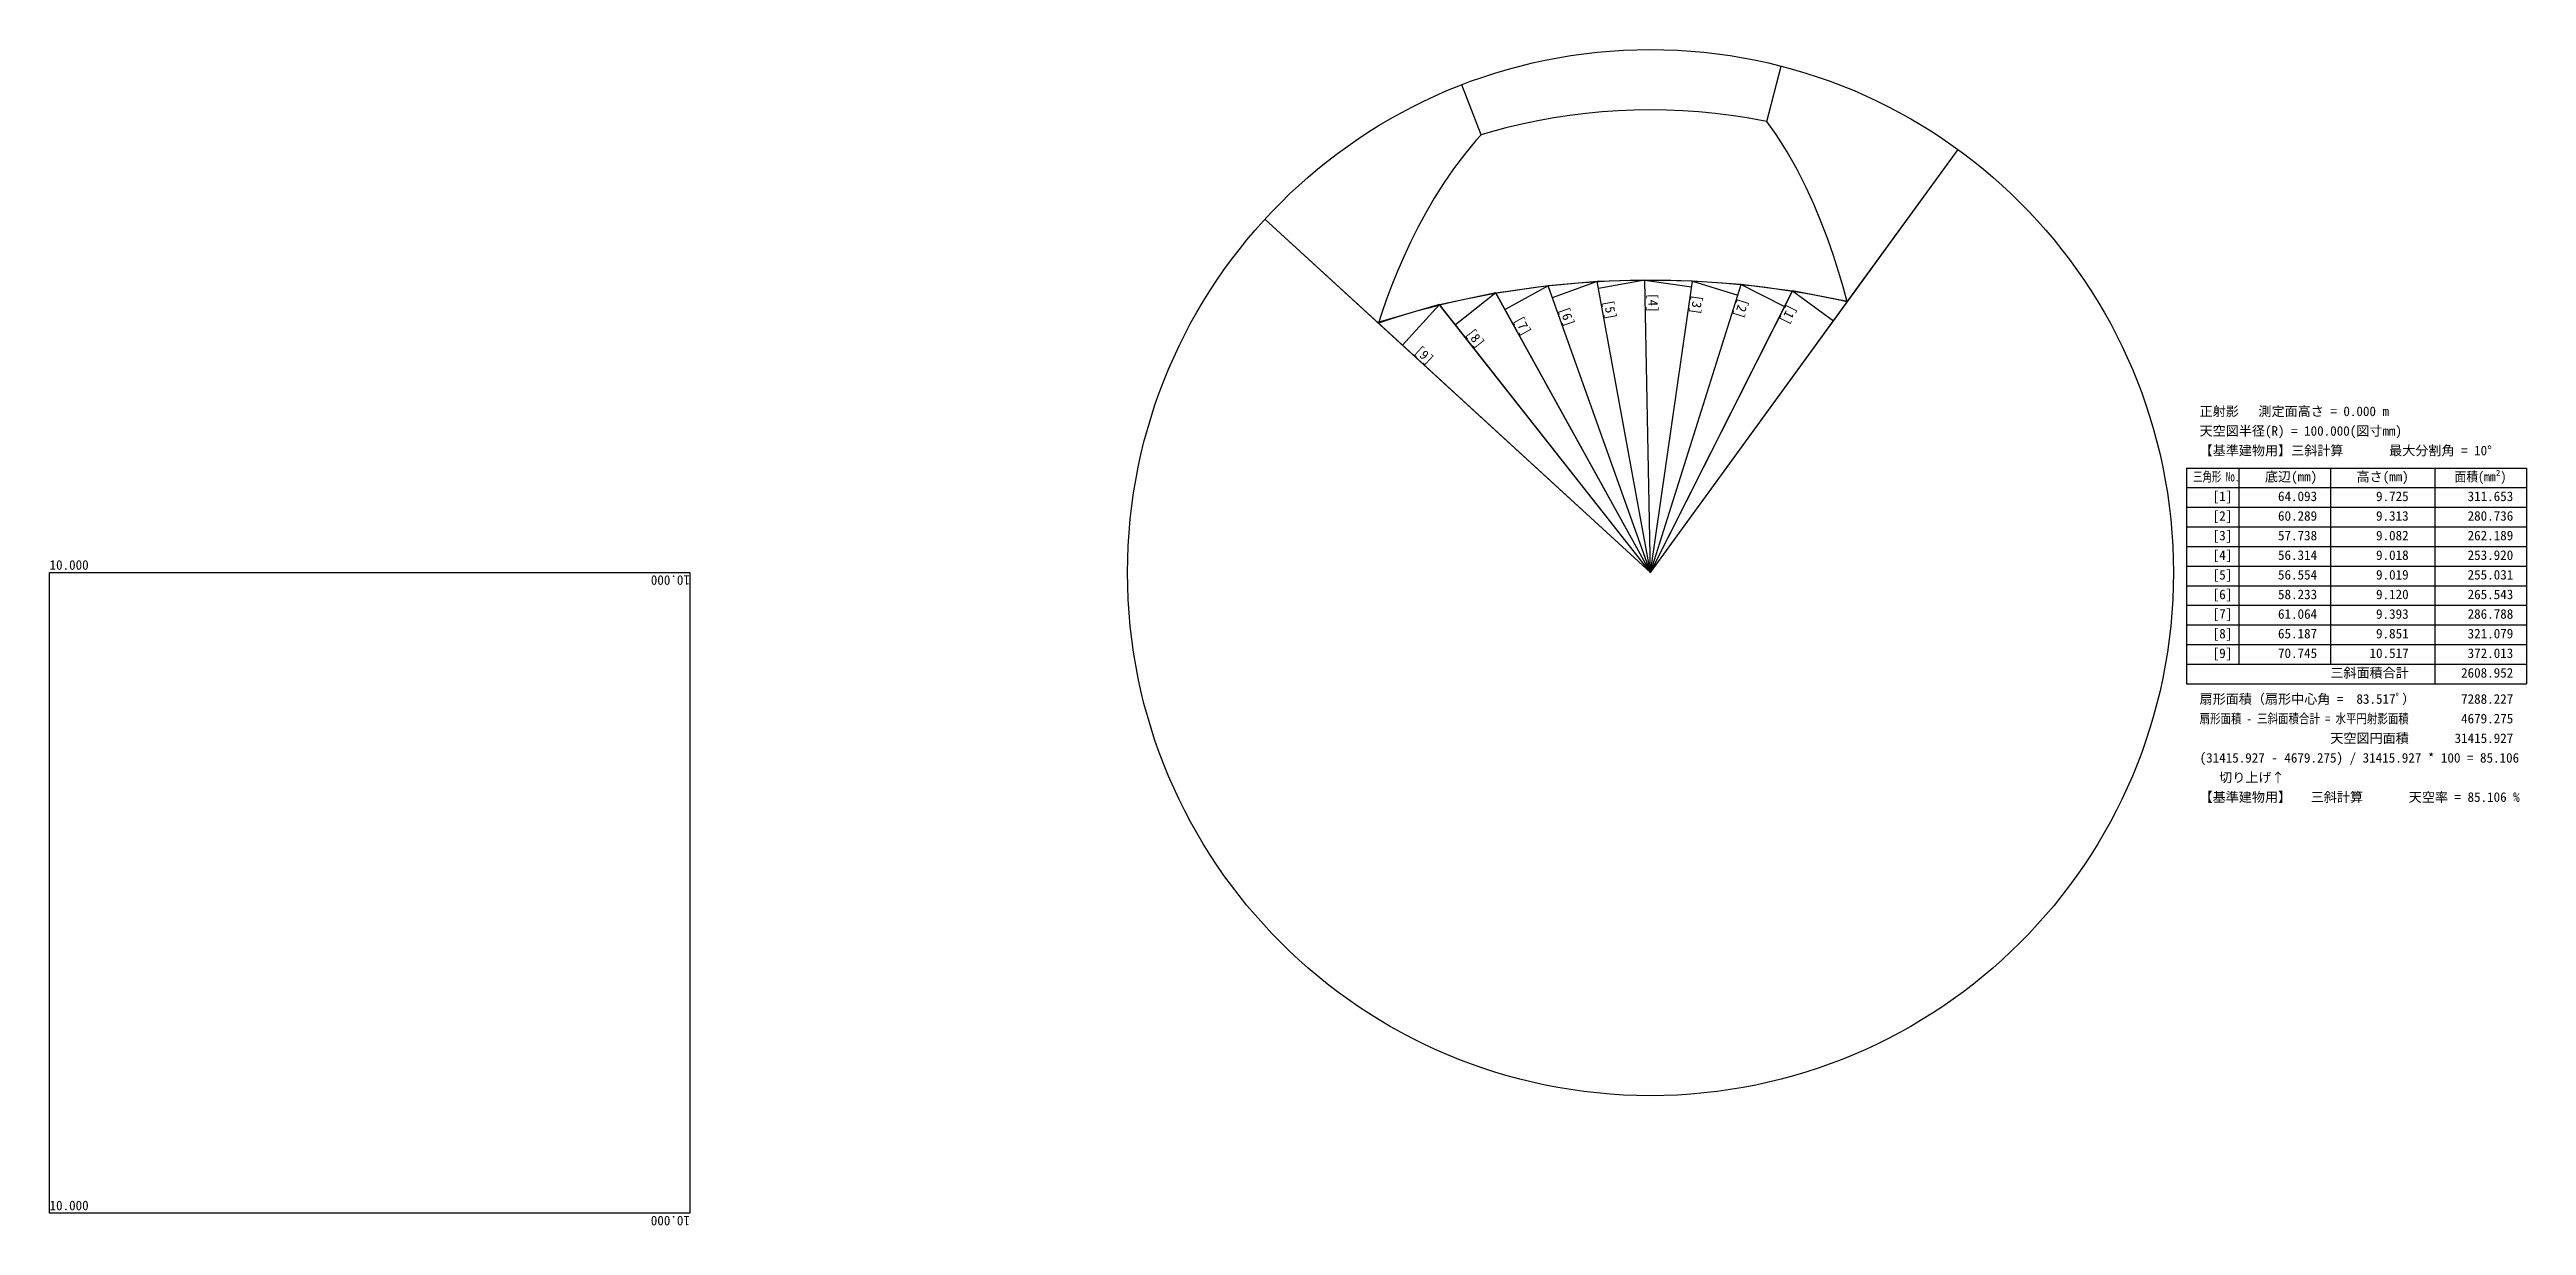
# Model space of a CAD drawing. Units: millimetres at full size, sheet at 1:100. Extents: x -9429 to 37934, y -9848 to 12633.
import ezdxf
from ezdxf.enums import TextEntityAlignment as Align

# ---------------------------------------------------------------- set-up
doc = ezdxf.new("R2010")
doc.units = ezdxf.units.MM
doc.header["$LTSCALE"] = 100
doc.layers.add('0-0', color=4, linetype='Continuous')
doc.styles.add('ＭＳ ゴシック', font='')
doc.styles.get('ＭＳ ゴシック').set_extended_font_data('MS Gothic')

msp = doc.modelspace()

# ---------------------------------------------------------------- linework, layer by layer
at = {"layer": '0-0', "color": 7}
for p, q in [((23409.5, 11257.8), (23682.5, 12315.4)), ((17943.7, 11002.5), (17573.7, 11958.3)), ((24947.5, 7807.9), (27065.4, 10720)), ((15979.9, 7402.8), (13812.1, 9389.9))]:
    msp.add_line(p, q, dxfattribs=at)
at = {"layer": '0-0'}
for p, q in [((21183.7, 2632.7), (27065.4, 10720)), ((21183.7, 2632.7), (13812.1, 9389.9)), ((19224.9, 8118.1), (18229.7, 7977)), ((19224.9, 8118.1), (18402.9, 7663.7)), ((21183.7, 2632.7), (19224.9, 8118.1)), ((20165.6, 8195.8), (19225.4, 8116.8)), ((21183.7, 2632.7), (19225.4, 8116.8)), ((20165.6, 8195.8), (19306.7, 7889.1)), ((21077.2, 8224.2), (20165.6, 8195.6)), ((21183.7, 2632.7), (20165.6, 8195.8)), ((21183.7, 2632.7), (20165.6, 8195.6)), ((21077.2, 8224.2), (20190.1, 8061.8)), ((21183.7, 2632.7), (21077.2, 8224.2)), ((21183.7, 2632.7), (21077.2, 8224)), ((21183.7, 2632.7), (21985.8, 8206.8)), ((21183.7, 2632.7), (21985.7, 8206.6)), ((21183.7, 2632.7), (22917.2, 8141.4)), ((21183.7, 2632.7), (22916.8, 8140.2)), ((17149.8, 7756.9), (15968.7, 7413)), ((17149.8, 7756.9), (16439.2, 6981.7)), ((21183.7, 2632.7), (17149.8, 7756.9)), ((18228.7, 7978.8), (17151.6, 7754.7)), ((21183.7, 2632.7), (17151.6, 7754.7)), ((18228.7, 7978.8), (17454.8, 7369.6)), ((21183.7, 2632.7), (18228.7, 7978.8)), ((21183.7, 2632.7), (18229.7, 7977)), ((21183.7, 2632.7), (23897.8, 8017.8)), ((21183.7, 2632.7), (23897.1, 8016.4)), ((21183.7, 2632.7), (24953.4, 7816.1)), ((21183.7, 2632.7), (15968.7, 7413)), ((31433.7, 4632.7), (31433.7, 507.7)), ((31433.7, 4632.7), (37933.7, 4632.7)), ((32433.7, 4632.7), (32433.7, 882.7)), ((34183.7, 4632.7), (34183.7, 882.7)), ((36183.7, 4632.7), (36183.7, 507.7)), ((37933.7, 4632.7), (37933.7, 507.7)), ((31433.7, 4257.7), (37933.7, 4257.7)), ((31433.7, 3882.7), (37933.7, 3882.7)), ((31433.7, 3507.7), (37933.7, 3507.7)), ((31433.7, 3132.7), (37933.7, 3132.7)), ((31433.7, 2757.7), (37933.7, 2757.7)), ((31433.7, 2382.7), (37933.7, 2382.7)), ((31433.7, 2007.7), (37933.7, 2007.7)), ((31433.7, 1632.7), (37933.7, 1632.7)), ((31433.7, 1257.7), (37933.7, 1257.7)), ((31433.7, 882.7), (37933.7, 882.7)), ((31433.7, 507.7), (37933.7, 507.7))]:
    msp.add_line(p, q, dxfattribs=at)
at = {"layer": '0-0', "color": 7}
for points in [[(23409.5, 11257.8), (23337.7, 11272.1), (23031.8, 11327.4), (22725, 11374), (22417.6, 11412.2), (22109.5, 11441.8), (21801.1, 11462.9), (21492.5, 11475.6), (21183.7, 11479.8), (20874.9, 11475.6), (20566.2, 11462.9), (20257.8, 11441.8), (19949.8, 11412.2), (19642.3, 11374), (19335.6, 11327.4), (19029.6, 11272.1), (18724.7, 11208.1), (18421, 11135.4), (18118.6, 11053.9), (17943.7, 11002.5), (17846.4, 10892.7), (17625.2, 10625.1), (17419.2, 10351.1), (17227.7, 10072.8), (17050.1, 9792.2), (16885.8, 9510.7), (16734, 9229.6), (16593.9, 8949.9), (16464.8, 8672.5), (16346, 8398), (16236.6, 8126.9), (16136.1, 7859.6), (16043.7, 7596.2), (15979.9, 7402.8)], [(24947.5, 7807.9), (24868.1, 8095.1), (24780.5, 8388.9), (24682.6, 8692.9), (24572.9, 9006.9), (24450.2, 9329.9), (24312.8, 9660.8), (24159.2, 9997.4), (23987.9, 10337.1), (23797.2, 10676.2), (23585.8, 11009.8), (23409.5, 11257.8)], [(24947.5, 7807.9), (24709.5, 7859.9), (24479.2, 7906.6), (24253.1, 7949), (24030.9, 7987.5), (23812.3, 8022.2), (23597.2, 8053.5), (23385.2, 8081.6), (23176.1, 8106.7), (22969.5, 8128.9), (22765.3, 8148.3), (22563.1, 8165.3), (22362.7, 8179.7), (22163.9, 8191.8), (21966.3, 8201.5), (21769.8, 8209.1), (21574, 8214.4), (21378.7, 8217.6), (21183.7, 8218.7), (20988.6, 8217.6), (20793.4, 8214.4), (20597.6, 8209.1), (20401, 8201.5), (20203.5, 8191.8), (20004.6, 8179.7), (19804.2, 8165.3), (19602.1, 8148.3), (19397.8, 8128.9), (19191.3, 8106.7), (18982.2, 8081.6), (18770.1, 8053.5), (18555, 8022.2), (18336.5, 7987.5), (18114.3, 7949), (17888.1, 7906.6), (17657.8, 7859.9), (17423.1, 7808.6), (17183.7, 7752.3), (16939.5, 7690.6), (16690.4, 7623)], [(16690.4, 7623), (16436, 7549), (16176.6, 7468), (15979.9, 7402.8)]]:
    msp.add_lwpolyline(points, dxfattribs=at)
at = {"layer": '0-0'}
for points in [[(21985.7, 8206.6), (21077.2, 8224), (21969.8, 8095.6)], [(22916.8, 8140.2), (21985.8, 8206.8), (22852, 7934.2)], [(23897.1, 8016.4), (22917.2, 8141.4), (23748.8, 7722.2)], [(24953.4, 7816.1), (23897.8, 8017.8), (24684.2, 7445.9)]]:
    msp.add_lwpolyline(points, dxfattribs=at)
at = {"layer": '0-0', "color": 7}
msp.add_lwpolyline([(-9428.6, 2632.7), (2816.3, 2632.7), (2816.3, -9612.2), (-9428.6, -9612.2)], close=True, dxfattribs=at)
msp.add_circle((21183.7, 2632.7), 10000, dxfattribs=at)

# ---------------------------------------------------------------- texts
at = {"layer": '0-0', "style": 'ＭＳ ゴシック'}
for s, rotation, p in [('[6]', 289.651, (19390.8, 7653.7)), ('[5]', 280.371, (20235.1, 7815.9)), ('[4]', 271.091, (21081.9, 7974.1)), ('[3]', 261.812, (21950.2, 7959.3)), ('[2]', 252.532, (22842.1, 7902.9)), ('[1]', 243.252, (23785.2, 7794.6)), ('[8]', 308.21, (17609.4, 7173.1)), ('[7]', 298.93, (18523.8, 7444.9)), ('[9]', 317.49, (16623.5, 6812.8))]:
    msp.add_text(s, height=183.3, rotation=rotation, dxfattribs=at).set_placement(p, align=Align.BOTTOM_LEFT)
for s, p in [('正射影 \u3000測定面高さ = 0.000 m', (31683.7, 5570.2)), ('天空図半径(R) = 100.000(図寸mm)', (31683.7, 5195.2)), ('【基準建物用】三斜計算 \u3000 \u3000 最大分割角 = 10°', (31683.7, 4820.2)), ('底辺(mm)', (32933.7, 4320.2)), ('高さ(mm)', (34683.7, 4320.2)), ('[1]', (31933.7, 3945.2)), ('[2]', (31933.7, 3570.2)), ('   64.093', (32808.7, 3945.2)), ('   60.289', (32808.7, 3570.2)), ('    9.725', (34558.7, 3945.2)), ('    9.313', (34558.7, 3570.2)), (' 311.653', (36683.7, 3945.2)), (' 280.736', (36683.7, 3570.2)), ('[3]', (31933.7, 3195.2)), ('   57.738', (32808.7, 3195.2)), ('    9.082', (34558.7, 3195.2)), (' 262.189', (36683.7, 3195.2)), ('[4]', (31933.7, 2820.2)), ('   56.314', (32808.7, 2820.2)), ('    9.018', (34558.7, 2820.2)), (' 253.920', (36683.7, 2820.2)), ('[5]', (31933.7, 2445.2)), ('   56.554', (32808.7, 2445.2)), ('    9.019', (34558.7, 2445.2)), (' 255.031', (36683.7, 2445.2)), ('[6]', (31933.7, 2070.2)), ('[7]', (31933.7, 1695.2)), ('   58.233', (32808.7, 2070.2)), ('   61.064', (32808.7, 1695.2)), ('    9.120', (34558.7, 2070.2)), ('    9.393', (34558.7, 1695.2)), (' 265.543', (36683.7, 2070.2)), (' 286.788', (36683.7, 1695.2)), ('[8]', (31933.7, 1320.2)), ('   65.187', (32808.7, 1320.2)), ('    9.851', (34558.7, 1320.2)), (' 321.079', (36683.7, 1320.2)), ('[9]', (31933.7, 945.2)), ('   70.745', (32808.7, 945.2)), ('   10.517', (34558.7, 945.2)), (' 372.013', (36683.7, 945.2)), ('三斜面積合計', (34183.7, 570.2)), ('2608.952', (36683.7, 570.2)), ('扇形面積（扇形中心角 =  83.517ﾟ）', (31683.7, 70.2)), ('7288.227', (36683.7, 70.2)), ('天空図円面積', (34183.7, -679.8)), ('31415.927', (36558.7, -679.8)), ('4679.275', (36683.7, -304.8)), ('(31415.927 - 4679.275) / 31415.927 * 100 = 85.106', (31683.7, -1054.8)), (' \u3000切り上げ↑', (31683.7, -1429.8)), ('【基準建物用】 \u3000三斜計算 \u3000 \u3000 天空率 = 85.106 %', (31683.7, -1804.8))]:
    msp.add_text(s, height=183.3, dxfattribs=at).set_placement(p, align=Align.BOTTOM_LEFT)
for s, width, p in [('三角形 No.', 0.7, (31558.7, 4320.2)), ('面積(mm²)', 0.9, (36558.7, 4320.2)), ('扇形面積 - 三斜面積合計 = 水平円射影面積', 0.8, (31683.7, -304.8))]:
    msp.add_text(s, height=183.3, dxfattribs=dict(at, width=width)).set_placement(p, align=Align.BOTTOM_LEFT)
at = {"layer": '0-0', "color": 2, "style": 'ＭＳ ゴシック'}
for p in [(-9428.6, 2632.7), (-9428.6, -9612.2)]:
    msp.add_text('10.000', height=183.3, dxfattribs=at).set_placement(p, align=Align.BOTTOM_LEFT)
for p in [(2816.3, 2632.7), (2816.3, -9612.2)]:
    msp.add_text('10.000', height=183.3, rotation=180, dxfattribs=at).set_placement(p, align=Align.BOTTOM_LEFT)

doc.saveas('drawing.dxf')
